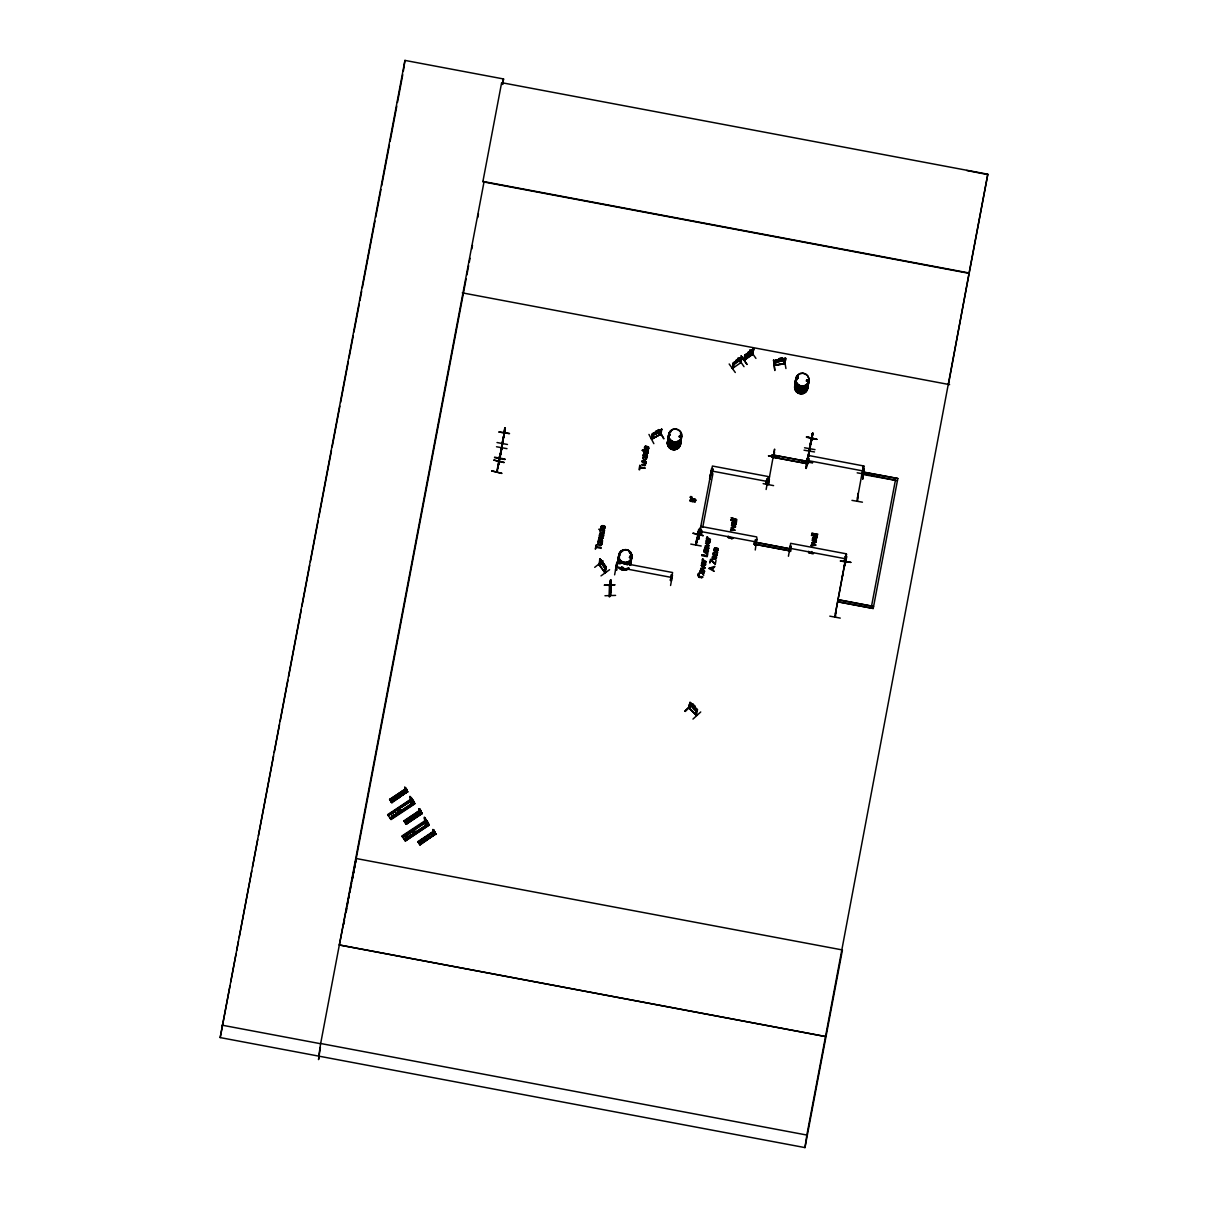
<?xml version="1.0" encoding="UTF-8"?>
<svg xmlns="http://www.w3.org/2000/svg" width="1208" height="1208" viewBox="0 0 1208 1208"><rect width="100%" height="100%" fill="white"/><g stroke="black" fill="none" stroke-linecap="round" stroke-linejoin="round"><path stroke-width="1.5" d="M615.582 595.393L604.966 595.755M814.751 538.33L814.902 539.553M610.84 591.15L610.463 581.426L610.735 585.563L611.127 582.513M610.584 581.41L610.433 583.207M651.429 438.776L652.441 438.383M660.897 434.548L660.006 434.623M728.484 536.216L729.617 537.228M501.577 447.609L497.168 471.815M501.788 448.757L501.954 447.564M810.266 447.458L809.964 448.712L812.576 433.551L811.64 439.561L811.504 438.172M601.509 543.449L601.207 544.325M496.654 471.422L499.01 461.758M503.872 435.665L505.186 427.859L502.558 443.396M696.472 544.113L696.186 545.019L696.759 538.949L695.778 544.536M697.575 535.642L698.858 529.889L696.201 544.914L696.034 543.811M619.372 555.469L619.885 555.363M629.927 561.524L630.048 560.406M629.881 557.598C628.266 557.628 632.66 557.13 629.791 556.586M669.806 434.804L669.187 434.291M669.942 434.049L670.047 435.016M679.621 435.831L679.424 436.858L680.572 436.888M680.95 436.919L680.814 435.937M796.374 378.904L797.31 378.285M796.887 378.149L796.736 378.934M806.265 380.988C808.877 377.047 807.216 384.522 806.702 380.127M702.467 559.38L703.283 558.972L703.192 559.938M702.497 559.002L702.648 560.014M706.68 537.107L707.495 536.684L707.405 537.666M813.165 538.406L813.21 539.765L812.486 538.995M414.284 830.938L414.389 832.629L412.985 832.856M603.064 535.627L602.837 534.072L603.713 534.933M705.381 563.275L705.261 564.136M709.609 541.003L709.474 541.864M717.567 549.111L717.431 549.957M713.022 552.856L713.158 553.959M736.14 524.363L735.974 523.079M699.236 576.412L698.964 576.05A1.601 1.57 8.5 0 1 698.586 575.189L698.632 574.736M695.612 714.592L696.397 715.423L688.907 707.843M689.904 708.522L689.149 707.767M696.699 709.443L697.378 710.108L696.699 709.443L695.627 714.743M609.934 594.547L610.448 595.574L609.511 584.989M610.01 585.155L609.617 586.016M412.109 801.916L412.608 800.104M644.362 451.701L645.042 453.03L647.231 452.864M707.767 551.044L707.375 552.011M735.43 524.317L735.264 522.717L734.117 522.505L734.102 524.121M814.736 538.421L815.959 537.907L816.261 538.874M700.655 571.505L701.244 570.403M712.78 557.416L713.007 558.413M741.002 362.566L732.41 368.455L733.392 362.944L736.276 360.799M733.347 367.594L733.769 362.566L732.561 368.349M751.889 354.337L753.324 349.127L745.155 354.91L744.158 360.241L745.155 359.41M752.161 354.956L753.762 349.082L753.414 350.773C751.859 352.343 743.69 359.682 745.155 354.91M731.776 523.91L731.867 523.094M812.471 539.1L812.758 537.59M700.096 571.037L700.036 571.535A1.676 1.646 8.5 0 0 700.398 572.562L700.67 572.849M703.977 550.576L703.917 551.074A1.676 1.646 8.5 0 0 704.279 552.116L704.551 552.388M713.762 555.846L712.992 556.193A1.661 1.631 8.5 0 0 712.282 557.024L712.131 557.809A1.676 1.646 8.5 0 0 712.494 558.836M605.178 527.911L605.238 527.398A1.661 1.631 8.5 0 0 604.876 526.371L604.604 526.099M648.862 448.394L648.923 447.896A1.661 1.631 8.5 0 0 648.545 446.975L646.084 446.114M701.274 569.663L704.143 570.433A1.661 1.631 8.5 0 1 704.506 571.459L703.917 572.97M708.326 551.512L708.386 550.999A1.661 1.631 8.5 0 0 708.024 549.972L707.752 549.7M733.452 523.517L733.558 522.4L732.743 522.626M813.694 537.666L814.147 539.161M599.878 535.114C599.757 538.496 602.747 533.513 600.331 534.51M643.517 455.975L644.03 454.903M695.717 500.369L694.932 502.06M706.68 540.459L706.529 542.045M714.306 549.746L714.502 548.719M808.62 551.301L808.59 552.071A1.616 1.586 8.5 0 0 808.982 552.902L811.142 552.766M647.428 455.703L647.065 457.062M718.126 549.776L717.295 548.07L718.111 548.628M948.461 384.416L969.027 273.34L482.853 181.789L501.637 82.672L987.812 174.224L825.517 1036.54L339.342 944.973L356.224 858.526L842.429 949.956L804.966 1147.6L220.188 1037.581L404.952 60.4L503.54 78.958L502.739 84.288M403.366 71.045L404.952 60.4M318.761 1056.139L320.664 1043.501L806.838 1135.052L804.966 1147.6M320.377 1047.276L318.534 1059.597L319.184 1056.124M339.342 944.973L825.517 1036.54M389.595 799.409L390.26 800.406L389.776 799.545L405.692 788.854L389.595 799.424L391.89 802.761L407.383 791.648M388.055 815.234L411.747 798.745L387.647 814.63L391.06 819.583L414.903 803.818L414.435 803.124L390.637 818.964L414.661 803.411L411.747 798.745M391.377 798.518L393.37 801.372M390.275 813.226L393.264 817.499M392.449 797.809L394.442 800.662M394.065 796.736L396.058 799.59M391.905 812.154L394.88 816.442M395.514 795.8L397.492 798.654M394.321 810.553L397.311 814.841M396.466 809.134L399.455 813.422M398.897 807.533L401.871 811.821M404.212 790.334L406.024 793.052L404.046 790.138M405.692 788.854L389.852 799.802M406.583 789.428L406.824 791.029L406.401 788.688M407.519 791.542L391.483 802.157L407.519 791.542L406.628 789.805M402.173 836.238L405.375 840.995L429.006 824.822L425.76 820.217L401.932 836.011L402.385 836.676L426.349 821.062L426.771 821.697M405.692 819.945L407.685 822.799M406.764 819.22L408.757 822.089M409.512 800.934L412.034 804.619M408.38 818.163L410.373 821.017M405.148 840.587L428.795 824.173L404.756 840.104L404.333 839.469L426.681 824.687M406.22 833.565L409.195 837.854M409.829 817.212L411.807 820.066M408.636 831.965L411.626 836.253M412.819 799.968L413.649 801.84M414.45 803.018L390.441 818.677L390.018 818.043L412.366 803.275M410.78 830.56L413.77 834.834M418.904 808.68L419.901 808.982M421.29 812.169C420.626 810.296 420.097 814.252 420.006 810.281L403.91 820.851L404.574 821.817L420.006 810.281M420.158 810.508L420.505 811.323L419.825 810.341L404.212 821.289M420.203 814.192L418.361 811.565M420.399 811.836L420.943 810.538M421.139 812.44L420.731 811.096L404.544 821.787M406.205 824.188L421.834 812.954L422.12 813.663L406.205 824.173L405.526 823.176L421.411 812.078M421.275 812.35L421.834 812.954M417.983 841.825L420.112 844.996L419.433 843.984L435.469 833.354L434.638 831.919L418.466 842.595L417.817 841.659L433.717 831.134M419.599 840.753L421.592 843.607M420.686 840.043L422.664 842.897M423.827 822.361L426.349 826.03M422.287 838.971L424.28 841.825M426.182 820.851L402.37 836.661M423.736 838.02L425.729 840.889M427.134 821.395C432.358 830.289 418.119 807.322 427.843 822.467M425.352 836.963L427.33 839.817M429.036 824.52L404.982 840.421L428.991 824.853L426.062 820.156M432.434 832.554L434.11 835.015M435.182 833.158L434.638 831.919M432.962 829.956L434.518 834.275L435.197 832.976L433.627 829.624M420.067 844.92L435.741 833.777L419.689 844.362M435.907 834.003L419.72 844.422L435.741 833.777M491.641 470.924L501.984 473.415L491.656 470.803M496.518 446.764L506.983 448.666M500.278 457.122L499.357 456.684L498.964 462.392M498.013 466.318L497.756 468.055L500.278 456.76M498.481 464.083L498.662 462.105M499.357 459.704L499.402 458.844M500.973 452.034L498.436 462.286M499.825 456.956L500.61 451.973M502.09 443.004L503.374 437.477L500.822 452.623L501.154 451.354M501.577 449.059L502.286 442.823M503.947 434.382L504.748 428.281L503.253 439.199M503.721 436.209L503.555 437.341L504.219 434.049M504.053 462.573L493.695 460.067L504.068 462.407M494.525 457.621L504.989 459.508M507.481 444.484L497.016 442.536M596.148 544.793L595.317 549.172L596.329 547.36L601.176 548.387C602.279 545.608 594.079 548.779 596.812 544.823M601.327 544.974L597.613 544.597L597.749 543.811L601.342 544.113M601.191 542.558L598.096 541.969L601.191 542.558L601.493 543.54M598.337 540.746C603.668 537.681 597.703 542.513 598.504 539.9L600.225 539.206L598.866 537.907C598.413 538.587 606.673 537.892 600.799 538.919M598.504 539.9L600.21 539.312L598.866 537.907M594.698 567.352L602.988 560.799M600.361 532.622A1.646 1.616 8.5 0 1 599.983 531.656A1.918 1.887 8.5 0 1 600.482 530.357L600.497 530.252M601.056 530.463L603.683 531.49M602.716 536.276C599.817 538.451 603.366 531.943 599.983 533.981M602.626 540.761L601.252 539.447L602.46 541.637L600.693 539.734M602.143 543.781L602.369 542.075L598.232 541.29L598.081 542.075M599.651 559.531L599.546 565.344L599.953 559.319L599.546 565.344L599.183 564.015M604.211 531.339L604.604 530.312L598.836 529.225L600.482 530.357M605.782 567.851L605.51 566.869L605.042 572.909L599.213 564.287L600.029 558.911L606.22 567.247M602.128 560.935L601.131 560.406L600.965 561.539L604.951 566.914L602.218 560.859L601.826 564.015M600.995 575.884L609.602 569.693M603.758 566.612L604.181 563.713M598.896 564.649L605.027 572.819L605.208 567.081M605.51 566.869L604.483 572.169M606.144 567.171L605.404 572.698L604.906 571.716M609.572 584.959L610.297 580.278M610.04 585.88L610.704 579.78L611.112 583.102M609.964 586.288L610.704 579.78L610.916 580.837M611.006 582.377L610.916 581.607L610.765 584.959M609.572 585.065C607.654 615.838 613.513 574.781 610.04 594.26M611.006 587.677L611.293 585.714M611.142 589.564L610.523 595.363M611.112 591.709L610.795 580.776M614.615 574.842L616.503 564.664M615.551 570.04L616.835 562.022L672.569 572.516L671.24 580.58L670.455 579.719M616.548 569.738L615.823 569.617M617.394 564.846L616.699 570.191L615.763 569.889M639.002 469.655L639.847 465.186L640.134 467.239L644.996 468.145L640.014 467.858L639.651 469.776M644.166 450.841L642.384 450.403L644.166 450.841A1.918 1.887 8.5 0 0 643.668 452.139A1.646 1.616 8.5 0 0 644.06 453L644.332 453.377M642.505 449.814L648.273 450.901L642.369 450.509M640.134 467.239L645.012 468.055M642.007 461.335L643.894 459.81L642.701 457.621L644.468 459.523L646.839 458.406L644.921 460.037L646.144 462.136L644.377 460.218L642.022 461.229L644.377 460.218M644.483 451.369L647.367 451.973M647.292 454.661L646.522 454.616L647.337 455.084M645.767 463.947L645.933 463.238M655.627 432.041L652.38 433.823L651.595 439.259L660.021 434.442M652.486 433.793L651.791 439.229L660.912 434.08M653.075 433.476L652.426 438.851C654.676 435.665 651.474 432.977 653.241 433.793M653.86 443.653L648.953 434.427M655.325 434.563L655.717 431.437L658.783 430.033L658.224 433.128M656.276 431.377L658.149 430.456M658.602 429.625L663.871 438.851L658.662 429.61M659.855 434.593L660.806 434.125M660.67 429.761L661.697 429.671L660.67 429.761L660.263 434.925M660.897 434.774L661.727 429.218L658.692 430.637M661.727 429.218L660.293 432.102L652.199 435.575M671.512 580.338L670.41 580.414L671.24 575.008L672.176 575.174L671.24 575.008M670.515 580.459L671.452 580.051L670.531 579.931M670.576 585.487L672.494 575.099M690.221 497.319C690.342 494.736 694.827 499.115 690.236 497.213M697.514 535.401L698.526 532.366M698.496 533.483L696.986 542.03L697.137 540.263M698.118 534.615L698.934 529.406L697.273 539.704L698.315 534.782M700.61 528.968L698.586 539.327M700.096 528.968C705.019 534.555 695.174 538.753 700.942 526.431L756.676 536.926C758.518 539.991 753.082 545.714 755.483 544.914M710.832 473.566L712.886 473.793L702.754 527.247M712.071 468.674L709.609 478.851L712.01 468.568M712.222 473.823L711.165 473.642L712.222 473.611M701.214 546.016L690.765 544.083M712.025 474.276L711.21 473.929L712.403 466.031L768.122 476.526L766.808 484.604L766.008 483.729M712.962 468.87L712.176 474.276M703.177 535.688L692.833 533.196L703.192 535.582M729.164 363.986L735.294 372.502M698.768 573.12L699.674 573.181L698.315 573.785M706.71 555.846L701.863 554.819L706.71 555.846L707.178 553.309M700.731 568.273L704.143 567.76L700.58 569.119L705.019 568.258L701.289 565.329L704.128 567.851M701.289 565.329L705.14 567.654M704.626 547.753L707.964 547.647L704.475 548.568C717.19 549.308 698.964 545.321 709.322 545.593L705.502 543.147L708.432 545.216L704.928 546.167L707.948 547.737M732.999 367.338L732.29 367.972M702.195 563.185L702.981 562.626M733.769 362.566L733.135 367.292M701.999 562.399L703.751 562.007M702.829 574.178L703.766 575.265M705.306 562.973L705.925 562.807M706.771 539.78L707.979 539.734M703.554 574.026L702.663 573.921M736.367 360.18L736.155 362.234L738.828 360.422L739.145 358.278L736.276 360.226L739.145 358.278M736.895 360.059L738.616 358.882M709.307 545.699L705.925 546.091M738.028 357.915L744.007 366.673M685.253 711.467L692.743 704.068L692.411 706L694.736 708.265L695.023 706.303M710.485 559.334L709.791 563.034L710.984 560.27L715.287 564.196L716.027 560.301M747.027 364.363L741.017 355.696L746.952 364.484M709.609 568.107L712.056 569.436L709.609 568.107L712.373 567.76M734.298 362.264L741.531 357.311L740.262 363.125M696.714 715.151C694.827 713.641 684.453 705.593 690.644 703.554L689.934 708.175M710.984 560.27L715.302 564.091M689.27 707.843L690.025 702.346L690.961 703.041M696.352 715.166L689.526 708.734L690.644 703.554M712.886 554.23L716.903 555.695L717.054 554.895L713.958 554.321L717.054 554.895M714.789 548.447L715.664 548.372L714.607 548.659M692.531 704.732L692.637 703.947L684.861 711.21L692.365 703.796L695.038 706.454M752.705 353.838L743.932 359.893L744.777 354.925L745.774 354.684L745.11 359.682M716.963 550.471L716.45 550.652M693.105 704.551L694.6 706M715.951 547.737L715.076 547.798M744.4 359.984L752.675 354.019M745.034 359.652L745.562 354.382M713.943 571.263C709.534 567.82 721.704 563.894 708.779 568.394L713.958 571.158M714.487 552.66L717.401 553.068M717.386 553.173L717.522 552.388L714.139 551.935M748.145 352.706L746.514 355.016L750.546 352.721L752.222 350.124L748.054 352.751M748.175 351.996L747.948 354.05L750.621 352.238L750.847 350.184M748.703 351.875L750.394 350.909M749.836 349.716L755.936 358.399M695.702 714.819L696.442 709.7M696.457 715.408L697.394 709.549M689.783 703.992C690.734 705.502 697.001 714.955 697.469 709.609L690.025 702.346M753.324 349.127L752.433 354.065M692.969 719.077L700.731 711.965M730.825 520.27L730.961 519.47L736.714 520.663L730.825 520.27L736.593 521.343M731.278 517.87L736.91 519.636L731.293 517.764M731.459 525.797L734.539 527.081L731.595 525.012L735.551 526.824L732.033 527.956L734.917 530.176L730.583 530.433L730.734 529.617C739.477 531.143 725.736 525.676 734.071 529.497M731.595 525.012L735.551 526.824M732.516 524.499L732.441 523.789M730.931 538.36L730.13 537.862M733.543 522.49L732.456 523.321M734.117 522.505L735.506 523.381M734.917 530.176L730.598 530.327M736.276 523.004L736.412 522.218L732.38 522.022M736.412 522.218L732.894 521.781M773.558 360.105L774.826 370.524L773.543 359.999M774.509 365.435L775.294 360.105L776.306 360.301L775.294 360.105M776.246 359.939L775.627 365.329M779.175 358.776L778.873 360.739L782.089 360.195L782.467 358.081L779.039 358.67L782.467 358.081M779.734 358.776L781.787 358.429M763.154 483.638L773.588 485.616M755.679 544.4L754.517 544.838M754.26 544.159L789.096 550.727L754.26 544.159L754.668 542.014L789.473 548.719L754.638 542.166M754.623 544.868C753.112 542.166 757.325 538.436 755.287 539.78M755.483 544.249L754.487 544.37M783.992 363.231L784.943 363.125M766.808 484.544C764.211 484.906 768.635 477.251 766.733 479.38M784.037 363.88L784.611 358.519L785.789 358.323L784.777 363.804L774.539 365.254L784.928 363.759M766.793 479.017L766.053 483.985L766.944 483.849M774.66 364.997L775.596 360.059L785.547 358.368L784.807 363.321L774.555 365.073L775.536 364.725M766.129 489.497L768.031 479.108M767.05 484.529L765.993 483.91M771.761 457.001L806.582 463.555L771.761 457.001L772.154 454.842L806.989 461.411L772.154 454.842M768.318 483.864L769.405 476.526M768.56 484.635L769.39 479.138M785.94 368.531L784.173 358.293M773.769 457.152L774.509 452.185M778.828 458.043L768.424 455.824L778.843 457.908M812.486 462.936L802.021 461.063M804.015 450.191L814.509 451.943M804.543 447.775L815.007 449.633M788.416 556.254L790.304 545.971M789.534 551.437L790.591 550.969L789.534 551.437L790.636 543.328L846.355 553.823L845.328 561.403M806.461 437.266L816.895 439.334L806.536 436.858M790.5 551.497L791.195 546.167M807.201 461.003L808.107 455.401L864.128 466.046L863.071 473.868M806.189 468.372C805.736 447.926 812.138 463.585 807.397 463.132M808.469 455.461L807.216 463.525L808.152 463.706M809.013 452.366L810.145 446.311M808.469 455.869L808.333 457.077M808.786 454.193L808.62 455.325L810.538 442.641L810.719 443.638M808.937 453.634L810.07 446.809L808.318 457.183M809.632 449.119L810.538 442.641M810.795 444.423L811.142 441.932M811.232 441.433L811.066 442.566L811.308 441.373M811.368 440.89L811.55 438.912M811.731 438.821L812.652 433.068M809.783 446.25L809.556 448.606L812.758 433.098L811.565 439.999M812.591 462.438L802.142 460.399M811.504 535.461C811.142 533.377 818.435 535.053 817.272 536.548L811.64 534.766M811.851 533.649L817.74 534.057L817.605 534.842L811.972 532.97M815.626 545.261L811.263 545.639L815.626 545.261L812.727 543.041L815.732 544.642M814.766 544.702L811.399 544.914L814.751 544.808L811.731 543.132L815.234 542.181L811.836 542.558M816.23 542.014L812.289 540.202L816.215 542.12L812.712 543.147M815.944 538.013L814.796 537.802M816.97 538.104L813.905 536.85L812.742 537.696M817.106 537.424L813.573 536.971M817.272 536.548L811.519 535.355M851.957 500.369L862.437 502.181M834.924 616.05L835.287 617.046L836.163 611.067M857.182 472.826L867.661 474.638M844.966 556.661C846.597 554.502 843.441 562.399 844.286 561.282M838.367 601.901L873.203 608.47L838.367 601.901L838.775 599.757L873.58 606.461L838.76 599.908M845.192 562.037L844.211 561.071L845.253 561.358M842.338 576.941L843.078 571.973M844.135 567.518L844.875 562.551M844.362 566.794L846.823 556.586M834.803 616.926L846.476 554.064L845.509 562.868M845.464 563.154L846.023 557.084M858.209 493.257L856.955 500.973M858.209 495.869L857.529 500.807M862.225 473.234L862.829 474.065M862.044 473.717C861.591 472.66 863.04 478.504 863.327 468.915M871.572 605.933L895.4 480.286M897.438 480.663L862.618 473.642M895.596 480.331L862.542 474.397L863.01 471.951L897.831 478.519L862.98 472.117M969.027 273.34L987.812 174.224M698.451 533.996L698.798 531.882M697.665 538.164L697.937 536.73L697.529 539.161M502.196 445.979L502.377 444.121M502.256 445.465L499.734 457.681M698.662 532.622L698.194 535.34L698.496 533.77M829.805 616.156L840.255 618.103M697.454 539.085L697.122 540.369M504.627 431.316C506.152 425.654 501.244 446.643 502.755 442.234M698.33 532.562L698.798 531.067L696.986 542.03M697.816 536.699L698.133 534.736M697.62 538.677L697.862 536.005M768.65 484.106L768.635 484.393M773.679 457.621L774.6 449.104L768.65 481.494M809.798 449.316L810.13 447.504M862.195 473.581L862.542 474.336L863.418 465.835L857.469 498.224M500.58 454.268L502.543 443.276M698.541 533.302L698.677 532.486L697.998 535.688M501.607 449.134L500.052 458.043L500.323 457.137M494.616 457.183L505.065 459.085M499.402 459.236L499.07 461.849M497.998 466.424L498.24 465.125M503.51 436.662L503.268 437.976M502.422 444.317L500.671 453.831M697.258 538.194L697.016 539.523M698.33 533.513L698.601 532.033M698.737 539.372L700.64 528.968M709.655 478.851L711.542 468.553M699.779 534.464L700.897 534.072L699.84 534.555M710.183 478.957L711.935 468.629M712.312 473.793L711.301 474.095M755.257 550.002L756.706 539.629M812.199 433.491L812.395 434.487M809.526 451.233L806.204 468.478L807.941 458.149M811.942 438.474L811.761 439.168M816.895 439.334L806.536 436.858M835.256 616.956L835.483 615.884M862.723 479.123L864.037 468.613L862.678 479.093M850.825 562.354L840.255 561.025L850.81 562.399M498.693 463.208L498.164 465.76L498.421 464.567M698.737 531.263L698.919 530.221M809.149 452.728L809.285 452.185M697.469 537.756L697.801 536.397M346.183 912.085L346.877 908.386M352.072 880.692L352.766 876.993M353.461 873.309L356.224 858.526M812.425 434.895L812.214 436.496L812.516 434.729M220.188 1037.581L230.018 985.728M230.728 982.029L235.983 954.245M236.692 950.545L238.444 941.289M239.154 937.589L251.792 870.923M252.487 867.223L257.757 839.439M258.452 835.74L273.552 756.117M274.261 752.403L279.516 724.634M280.226 720.934L287.942 680.195M288.652 676.495L301.29 609.829M301.985 606.114L309.716 565.389M310.411 561.675L318.142 520.935M318.837 517.235L331.475 450.569M332.185 446.869L339.901 406.13M340.611 402.43L348.327 361.69M349.036 357.991L353.249 335.764M353.944 332.064L359.214 304.28M359.924 300.581L361.675 291.324M362.37 287.625L375.008 220.958M375.718 217.259L380.988 189.475M381.683 185.775L389.414 145.035M390.109 141.336L396.783 106.153M397.477 102.438L402.747 74.669M484 182L320.618 1043.727L222.046 1025.169M502.483 84.485L503.54 78.958M343.752 924.377L344.522 920.3M347.209 906.075L347.904 902.421M348.599 898.767L349.293 895.113M349.791 892.485L351.558 883.214M352.072 880.481L466.167 278.671M466.877 274.971L468.629 265.7M469.338 261.985L470.033 258.27M471.799 248.999L472.494 245.299M477.764 217.485L478.474 213.771M499.357 456.684L499.629 457.938M504.748 428.281L504.944 429.278M501.078 451.988L501.32 450.795M603.169 537.907L601.237 539.553M644.483 457.077L644.906 454.812L644.015 454.993M645.918 463.344L646.053 462.558L641.916 461.773L645.117 463.736M648.137 451.581L648.288 450.795M696.759 538.949L696.941 539.946M698.496 529.814L698.677 530.81M710.848 473.415L699.326 534.208L701.365 534.585L702.09 530.765M701.863 554.819L701.712 555.65L707.224 556.677L707.843 553.43M703.494 562.551L703.056 564.8L702.316 564.212M707.707 540.263L707.284 542.528L706.363 541.546M703.6 564.906L704.143 561.977M707.812 542.634L708.371 539.704M715.664 548.372L715.242 550.637L714.29 549.413M712.056 569.436L712.388 567.654M715.77 550.727L716.329 547.798M731.036 528.032L734.555 526.975M789.096 550.727L789.488 548.568M806.612 463.404L806.989 461.411M809.028 452.275L807.941 456.337M812.289 436.511L810.764 444.423L812.848 433.098M811.263 545.639L811.414 544.808M812.289 540.202L815.219 542.286M835.332 613.875L845.736 559.032M873.203 608.47L897.831 478.519M806.838 1135.052L825.562 1036.298M504.959 429.686L504.582 431.014M499.281 459.584L499.568 458.104M809.813 449.255L810.19 447.791M505.306 427.874L505.11 428.855M698.934 529.406L695.763 544.914M699.039 529.421L698.858 530.388M810.055 446.885L810.372 445.858M697.288 538.889L697.544 537.696M809.028 452.894L809.919 448.832L809.496 451.414M651.474 438.851L660.655 434.306M603.562 536.186L603.728 534.827M710.183 541.562L709.625 542.83M718.141 549.67L717.582 550.923M599.304 535.069L599.999 533.876M642.973 455.567L643.426 454.57M701.818 562.535L701.576 564.076M697.982 574.706L698.33 573.679M702.21 563.079L702.12 563.925M713.641 553.264L714.502 552.554M602.128 544.008L601.312 545.08M600.935 526.597L600.769 527.473A1.676 1.646 8.5 0 0 601.131 528.515L601.403 528.787M703.962 550.682L704.083 550.199A1.661 1.631 8.5 0 1 704.793 549.368L706 549.111M731.852 523.2L732.214 522.143M704.641 550.455L704.793 551.694M712.765 557.522L713.339 556.677M736.155 524.257L734.207 525.118M604.513 528.047L604.498 526.99M604.242 532.653L604.332 531.535M644.498 451.264L644.377 452.185M647.926 453.136L647.911 451.732M698.617 574.842L699.402 573.453M679.757 436.979L679.379 436.118M679.394 436.36L679.968 435.711A6.629 6.523 8.5 0 1 675.091 445.858A6.629 6.523 8.5 0 1 668.583 436.496A6.599 6.493 8.5 0 0 675.061 445.933A6.599 6.493 8.5 0 0 679.983 435.816L679.968 435.861M796.434 378.874L797.159 378.557M807.578 385.005L807.563 384.235M400.241 810.961L400.301 810.024M391.89 802.746L391.211 801.75L407.277 791.406L406.175 792.131L404.846 790.198L404.801 787.314M406.809 790.847L406.296 792.055L404.967 790.107M413.982 802.233L413.242 801.885L412.472 803.667L410.494 800.768L410.146 796.631M413.423 801.765L412.653 803.546L410.675 800.647L410.327 797.069M424.989 822.074L426.968 824.973L427.738 823.176L426.786 825.094L424.808 822.195L424.461 818.043M434.397 834.366L434.91 833.173M609.451 585.261L609.602 586.197M705.834 564.302L705.396 565.102M643.079 455.22L643.683 454.359M706.046 540.263L706.755 543.011M708.749 542.603L709.504 541.758M705.276 564.03L704.521 564.876M648.771 448.681L647.669 449.769M708.22 551.799L706.272 552.977M645.449 446.96L645.193 448.394M647.941 453.03L644.679 453.513M647.216 452.955L647.382 451.868M692.984 500.188L693.105 501.275M813.543 552.932L811.595 552.675L811.927 551.528M680.889 436.873L679.228 436.994M680.3 440.784L679.515 441.403M618.964 558.609L618.783 559.38M630.365 561.644A6.599 6.493 8.5 0 1 630.621 564.997A6.599 6.493 8.5 0 0 630.35 561.644L630.44 561.388M398.066 810.764L398.957 811.58L400.256 810.9M412.426 831.346L414.012 830.817M603.396 536.473L601.644 537.439L599.44 536.125M717.839 550.501L716.525 551.452M691.988 500.55L692.29 499.433M646.386 456.866L646.748 455.144M714.743 547.768L713.747 549.912M699.779 533.815L700.836 534.434M413.136 801.146L412.502 799.545M816.14 539.402L814.751 538.949M740.504 360.105L741.712 358.897M741.652 358.806L733.905 364.74M753.354 350.682L752.433 351.996M645.283 447.232L647.579 447.081M601.78 526.477L601.644 528.092M693.181 499.976L694.962 499.946M741.108 362.43L741.893 357.16L738.964 358.972L740.428 358.308L738.752 360.905L734.721 363.2L736.185 360.845M714.849 558.987L715.951 558.02L715.257 556.812M703.494 572.471L703.766 571.037M604.106 532.819L602.852 533.513M806.506 380.022L807.835 380.46M695.204 501.728L692.622 501.456M412.064 818.737L411.973 817.363M646.839 457.273L645.767 457.908M707.178 543.087L709.64 542.724M705.412 564.997L704.355 565.631M816.502 540.097L815.551 540.565M645.465 465.186L644.71 465.624M701.652 577.756L703.041 577.016M600.029 558.911L605.601 566.144M599.787 560.557L605.978 568.893M605.148 568.711L600.406 562.113M648.349 449.3L644.83 448.893A1.676 1.646 8.5 0 1 644.468 447.866L644.619 447.081A1.661 1.631 8.5 0 1 645.329 446.25M603.139 529.376L604.664 528.817M703.932 572.864L700.413 572.471A1.676 1.646 8.5 0 1 700.051 571.429M693.467 498.753L692.773 499.463L691.021 498.391M745.774 354.684L744.777 354.925M748.114 352.902L750.802 351.09M733.981 362.868L732.969 363.11M740.957 358.142L741.742 357.598M744.294 360.195L752.795 354.352M404.937 788.114L404.65 787.223M405.948 788.265L405.284 787.48L406.507 789.202M409.92 796.495L412.185 798.654M421.35 812.501L420.49 813.543L419.161 811.61L418.965 808.635M419.689 808.847L420.58 810.19M421.365 812.667L422.105 813.648M427.889 823.63L427.768 822.452M432.872 829.443L433.159 830.349M389.882 799.862L405.888 789.458M390.139 800.179L404.604 790.606M390.229 800.36L404.756 790.878M407.67 791.769L391.513 802.203L407.247 791.119L406.673 790.53M411.007 801.312L388.221 815.475L412.034 799.651L412.456 800.27M388.251 815.521L412.29 799.998M410.811 800.98L388.176 815.415M390.229 818.314L414.329 802.973L410.01 796.434M390.803 819.16L414.691 803.395M419.508 809.375L418.844 808.711M404.212 821.274L420.203 810.885M404.333 821.47L420.369 811.066M405.948 823.796L421.985 813.18M406.205 824.173L421.985 813.437M402.944 837.506L423.751 823.614L402.944 837.506L402.49 836.827L426.409 821.183M426.59 821.334L402.536 836.902M428.04 822.724L428.206 823.705L427.556 823.297M404.393 839.575L428.447 824.052M428.598 824.339L404.363 839.545M429.172 825.185L405.359 840.979M418.361 842.399L434.049 831.497M434.729 832.116L436.012 834.471M435.635 833.913L419.448 844.015M647.564 453.544L646.552 453.891M603.879 533.045L602.399 533.513M647.699 449.029L648.273 447.685M707.39 551.92L706.635 552.267M715.604 558.64L712.886 558.126M655.687 432.147L653.921 434.261L658.315 432.539L660.112 430.139L658.587 430.712M691.791 500.656L690.538 500.459M732.984 538.406L731.293 538.617L730.478 537.469M647.08 453L644.619 452.607M735.627 525.057L734.6 525.238M752.086 354.82L752.75 349.958M669.217 434.684L670.017 434.956M807.654 381.184L806.567 380.837M619.357 555.303L620.082 554.668M629.579 556.254L630.818 556.329M630.697 557.854L629.368 557.598M658.737 429.927L655.672 431.558M655.657 432.343L658.556 430.909M655.491 433.491L658.39 432.056M694.66 501.32L693.12 501.169M732.697 537.771L731.157 537.62M397.568 797.401L397.251 795.891M412.079 818.692L410.841 818.103M425.291 838.125L425.594 839.635M752.675 349.505L753.686 348.976L752.72 349.444M740.927 357.779L741.954 357.266M646.204 456.926C643.441 458.587 647.08 452.683 643.97 454.329M702.256 562.188L703.313 561.856M645.691 446.099L645.314 446.356A1.676 1.646 8.5 0 0 644.574 447.292M601.629 525.873L603.834 525.797M704.777 549.474L707.39 549.58M715.71 559.349L712.509 558.73M703.615 573.075L701.939 573.271M702.316 576.654L699.613 576.533M692.275 499.538L690.825 499.131L690.523 500.55M701.229 570.508L703.615 570.946M703.298 572.486L700.67 571.399M809.088 450.931L807.201 461.079M661.773 429.323L652.38 433.823M813.392 553.762L811.353 553.113M779.085 359.395L777.333 359.878L777.167 361.026L783.796 359.893L783.977 358.761L782.376 358.701M693.452 498.844L694.66 498.859M813.18 553.068L812.138 552.992M810.311 552.433L809.496 552.343M646.174 457.696L643.124 456.609M691.791 501.501L690.493 501.335M729.828 537.953L728.786 537.938M602.279 536.548L601.342 536.594M645.012 465.457C641.055 465.926 639.923 463.494 644.755 464.778M713.354 556.042L716.223 556.797A1.661 1.631 8.5 0 1 716.586 557.839M679.681 435.529L680.693 435.711M397.266 795.861L396.526 796.721L397.583 797.371M425.276 838.171L426.288 838.654L425.594 839.681M779.054 359.591L782.255 359.048M784.671 358.882L785.547 358.368M647.473 449.014L645.54 448.651M706.937 552.131L705.261 551.905M602.203 526.371L604.347 526.899M713.566 556.692L715.498 557.054M815.838 540.444L814.358 539.84M708.583 543.253L707.661 543.207M704.37 565.525L702.543 565.193M611.188 585.82L611.127 582.377M701.667 577.65L699.221 577.197M644.302 454.238L645.163 454.284M701.546 576.895L700.549 576.835M602.399 525.631L603.336 525.676M603.592 529.27L602.188 529.089M706.74 552.871L704.913 552.524M701.667 569.678L704.128 570.538A1.661 1.631 8.5 0 1 704.49 571.565M733.12 364.725L733.981 364.665M399.093 809.285L400.301 810.07M603.502 528.56L602.112 528.304M702.769 572.622L700.791 571.852M705.638 549.927L707.027 550.184M732.063 538.692L731.308 538.511M601.131 532.29L602.686 532.698M601.659 537.334L600.693 537.152M713.762 549.806L716.102 551.376M714.2 555.937L715.951 556.526M600.708 545.05L597.628 544.491M600.995 533.03L602.414 533.408M652.139 435.469L660.323 431.996M696.231 711.119L697.227 711.255M807.956 458.557L808.907 458.738M807.276 463.177L808.273 463.072M808.061 463.555L807.125 463.57M711.95 469.051L712.886 469.217M700.504 529.451L701.44 529.633M790.183 546.348L791.134 546.514M616.382 565.042L617.333 565.208M482.913 181.427L969.088 272.978M462.286 292.849L949.609 384.627M807.669 460.52L863.388 471.014M644.74 450.946L647.126 451.399M711.663 470.999L767.382 481.494M499.795 456.277L499.719 457.273M700.202 531.399L755.936 541.894M789.896 548.296L845.615 558.791M714.819 551.981L717.507 552.479M616.095 566.99L671.829 577.484M966.642 170.479L987.751 174.586M646.356 449.708L645.449 449.406M715.604 551.316L714.094 550.486M809.768 553.219L808.998 552.796M714.154 558.836L713.218 558.489M603.215 526.386L604.151 526.733M689.662 708.87L689.028 708.039M807.503 380.097L807.352 380.052A6.599 6.493 8.5 0 1 803.124 390.003A6.599 6.493 8.5 0 1 795.287 382.423M619.009 559.576L618.828 559.334A6.629 6.523 8.5 0 1 622.905 551.044M700.036 576.82L699.251 576.307M706.982 549.308L708.009 550.078A1.661 1.631 8.5 0 1 708.356 551.105M705.306 552.796L704.294 552.011A1.676 1.646 8.5 0 1 703.932 550.984M702.935 565.465L701.591 563.985M699.749 577.53L698.783 576.895M775.355 361.69L776.291 362.113M776.306 362.219L775.249 361.826M647.594 446.975L648.258 447.791M412.139 817.499L410.977 818.526M601.75 529.013L601.146 528.409A1.676 1.646 8.5 0 1 600.784 527.383M811.972 553.808L811.172 552.66M610.418 594.23L610.1 595.302M692.622 704.657L691.338 703.645L692.35 706.484L695.974 709.474L694.932 706.922M702.618 564.619L702.135 563.819M413.242 801.885L414.072 802.172L413.559 800.874M599.002 537.228L600.784 539.025M711.15 559.455L714.789 563.29M599.923 536.835L599.319 535.763M419.976 810.508L421.954 813.407M435.711 834.018L433.883 831.315L418.119 842.112M391.588 802.308L389.761 799.59M403.91 820.836L406.069 823.901L405.511 823.161M433.128 829.851L434.291 830.409M814.585 540.218L814.222 539.463M733.89 525.027L733.467 523.864M692.894 501.909L692.441 501.018M695.219 499.115L695.672 500.127M407.776 792.206L406.975 790.742M413.906 802.354L390.018 818.073M421.456 812.697L405.541 823.207M601.992 562.928L603.909 565.525M406.266 789.775L407.021 790.56M406.22 790.138L406.96 790.923M698.405 576.624L697.952 575.144M702.678 573.815L702.996 574.57M706.876 537.635L706.348 538.708L710.485 539.493L707.42 537.56M713.943 554.427L713.641 553.43M424.461 818.616L424.416 817.786M599.697 560.618L600.361 562.233M702.528 559.561L702.12 560.98L706.257 561.765L703.207 559.832M709.443 540.248L709.594 541.109M709.534 540.686L710.153 540.535M695.597 499.689L695.702 500.474M727.895 536.458L727.911 536.88A1.616 1.586 8.5 0 0 728.303 537.711M689.859 500.006L689.874 500.429A1.616 1.586 8.5 0 0 690.266 501.26M610.84 584.461L611.082 589.383L611.203 586.318M700.157 570.856A1.676 1.646 8.5 0 1 700.882 570.01M704.038 550.395A1.676 1.646 8.5 0 1 704.762 549.564M698.964 576.05A1.601 1.57 8.5 0 1 698.601 575.084M604.861 526.477A1.661 1.631 8.5 0 1 605.223 527.503M600.904 526.794A1.676 1.646 8.5 0 1 601.614 525.963M631.331 555.287A6.629 6.523 8.5 0 1 623.872 563.849M622.226 563.321A6.629 6.523 8.5 0 1 621.335 552.026M629.398 552.494A6.629 6.523 8.5 0 1 630.546 553.762M631.361 555.061A6.629 6.523 8.5 0 1 627.314 563.381A6.629 6.523 8.5 0 1 618.858 559.349M629.428 552.267A6.629 6.523 8.5 0 1 630.591 553.536M631.135 556.661A6.629 6.523 8.5 0 1 627.088 564.982M620.565 563.743A6.629 6.523 8.5 0 1 618.889 555.967M618.738 557.25A6.599 6.493 8.5 0 0 619.251 563.728A6.599 6.493 8.5 0 1 618.722 557.25A6.599 6.493 8.5 0 0 619.266 563.607A6.599 6.493 8.5 0 1 618.768 557.054M630.938 562.007A6.629 6.523 8.5 0 1 630.304 565.329M628.069 567.881A6.629 6.523 8.5 0 1 620.021 567.428M617.711 562.958A6.629 6.523 8.5 0 1 617.817 561.252M618.345 559.636A6.629 6.523 8.5 0 1 619.296 558.217M618.179 560.95A6.599 6.493 8.5 0 0 617.545 564.257A6.599 6.493 8.5 0 1 617.65 562.566M631.15 560.633A6.629 6.523 8.5 0 1 629.564 565.389M623.313 567.518A6.629 6.523 8.5 0 1 621.667 566.99M617.922 561.584A6.629 6.523 8.5 0 1 619.493 556.843M631.105 560.874A6.629 6.523 8.5 0 1 630.485 564.181M623.283 567.76A6.629 6.523 8.5 0 1 621.637 567.216M617.892 561.811A6.629 6.523 8.5 0 1 619.462 557.069M680.995 436.058A6.629 6.523 8.5 0 1 674.381 444.71A6.629 6.523 8.5 0 1 668.764 435.348M680.406 433.159A6.614 6.508 8.5 0 1 678.685 442.219A6.614 6.508 8.5 0 1 669.489 440.482A6.614 6.508 8.5 0 1 671.21 431.437M681.01 435.831A6.614 6.508 8.5 0 1 674.426 444.469A6.614 6.508 8.5 0 1 668.809 435.122M680.768 441.63A6.629 6.523 8.5 0 1 672.101 448.304A6.629 6.523 8.5 0 1 669.126 437.825M680.602 442.777A6.629 6.523 8.5 0 1 671.935 449.451A6.629 6.523 8.5 0 1 668.945 438.972M680.602 438.595A6.614 6.508 8.5 0 1 674.004 447.232A6.614 6.508 8.5 0 1 668.401 437.885M680.784 441.403A6.614 6.508 8.5 0 1 672.146 448.062A6.614 6.508 8.5 0 1 669.172 437.613M807.941 385.216A6.629 6.523 8.5 0 0 808.212 380.233A6.72 6.614 8.5 0 1 800.738 388.795A6.72 6.614 8.5 0 1 796.857 377.968A6.629 6.523 8.5 0 0 800.768 388.553A6.629 6.523 8.5 0 0 808.243 379.992M806.989 386.636A6.629 6.523 8.5 0 1 797.023 386.711A6.629 6.523 8.5 0 1 798.201 376.971M807.246 379.795A6.599 6.493 8.5 0 1 803.169 389.806A6.599 6.493 8.5 0 1 795.302 382.226M795.845 380.611A6.599 6.493 8.5 0 1 798.065 378.059M808.801 380.293A6.629 6.523 8.5 0 1 799.334 386.651A6.629 6.523 8.5 0 1 798.443 375.371M808.771 380.52A6.629 6.523 8.5 0 1 799.303 386.877A6.629 6.523 8.5 0 1 798.413 375.597M795.83 380.822A6.599 6.493 8.5 0 1 798.035 378.27M807.624 384.129A6.629 6.523 8.5 0 1 801.025 392.796A6.629 6.523 8.5 0 1 795.393 383.434M795.241 384.597A6.599 6.493 8.5 0 0 800.844 393.914A6.599 6.493 8.5 0 0 807.427 385.292A6.599 6.493 8.5 0 1 800.859 393.823A6.599 6.493 8.5 0 1 795.272 384.522M807.865 382.528A6.629 6.523 8.5 0 1 800.391 391.09A6.629 6.523 8.5 0 1 796.57 380.399M807.654 383.902A6.629 6.523 8.5 0 1 801.055 392.57A6.629 6.523 8.5 0 1 795.423 383.208M807.835 382.755A6.629 6.523 8.5 0 1 801.221 391.422A6.629 6.523 8.5 0 1 795.604 382.06M397.13 794.683L399.108 797.627L397.13 794.683M404.604 834.577L407.579 838.986L404.604 834.577M411.445 816.11L413.423 819.054L411.445 816.11M413.211 828.884L416.186 833.309L413.211 828.884M499.01 432.011L509.549 433.581L499.01 432.026M604.423 585.201L615.053 584.793L604.408 585.216M862.799 468.523L863.69 469.051L862.799 468.523M785.532 359.969L776.231 362.249L785.532 359.969M620.987 560.98A6.599 6.493 8.5 0 0 631.784 557.281A6.599 6.493 8.5 0 0 623.086 549.912A6.599 6.493 8.5 0 0 620.987 560.98M620.972 561.101A6.599 6.493 8.5 0 0 631.754 557.401A6.599 6.493 8.5 0 0 623.071 550.033A6.599 6.493 8.5 0 0 620.972 561.101A6.599 6.493 8.5 0 0 631.754 557.401A6.599 6.493 8.5 0 0 623.071 550.048A6.599 6.493 8.5 0 0 620.987 561.086M629.715 564.212A6.599 6.493 8.5 0 0 630.153 556.299A6.599 6.493 8.5 0 1 629.715 564.121M618.692 567.428A6.599 6.493 8.5 0 0 629.141 568.032A6.599 6.493 8.5 0 1 618.692 567.428M629.7 564.332A6.599 6.493 8.5 0 0 631.271 559.606A6.599 6.493 8.5 0 1 629.685 564.317M670.848 440.391A6.629 6.523 8.5 0 0 681.674 436.677A6.629 6.523 8.5 0 0 672.947 429.278A6.629 6.523 8.5 0 0 670.848 440.391M670.848 440.467A6.599 6.493 8.5 0 0 681.614 436.783A6.599 6.493 8.5 0 0 672.947 429.429A6.599 6.493 8.5 0 0 670.848 440.467M671.95 449.361A6.614 6.508 8.5 0 0 680.602 442.702A6.599 6.493 8.5 0 1 671.95 449.331A6.614 6.508 8.5 0 1 668.975 438.912A6.599 6.493 8.5 0 0 671.95 449.331M798.08 384.537A6.599 6.493 8.5 0 0 808.862 380.852A6.599 6.493 8.5 0 0 800.164 373.483A6.599 6.493 8.5 0 0 798.08 384.537M798.065 384.642A6.599 6.493 8.5 0 0 808.832 380.958A6.599 6.493 8.5 0 0 800.164 373.604A6.599 6.493 8.5 0 0 798.065 384.642"/></g></svg>
